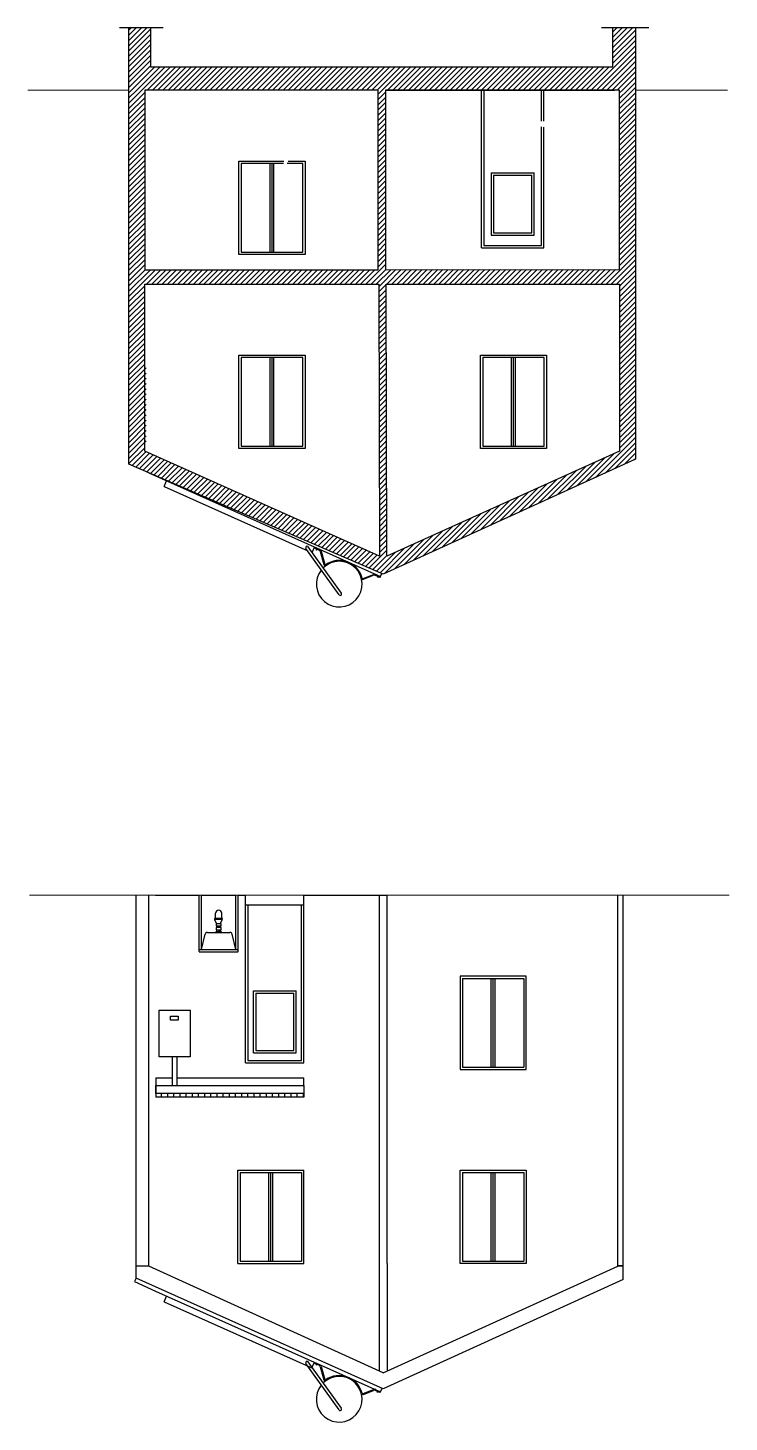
# Model space of a CAD drawing. Header units: metres. Extents: x -1.7 to 60.7, y -1.7 to 73.3.
# Drawn here: x 41.96 to 50.98, y 5.46 to 23.39 of the extents above; entities that cross this region are included whole.
import ezdxf

# ---------------------------------------------------------------- set-up
doc = ezdxf.new("R2010")
doc.units = ezdxf.units.M
doc.header["$LTSCALE"] = 5
doc.header["$MEASUREMENT"] = 0
doc.linetypes.add('TRATTOPUNTO', pattern=[1, 0.5, -0.25, 0, -0.25])
doc.layers.add('A-ELEV-MBE2', color=4, linetype='Continuous', lineweight=25)
doc.layers.add('linea_terra', color=160, linetype='Continuous', lineweight=18)
for name, color, linetype in [('campitura', 253, 'Continuous'), ('muro sezione', 10, 'Continuous'), ('porte_finestre', 80, 'Continuous')]:
    doc.layers.add(name, color=color, linetype=linetype)
pattern_1 = [(225, (42.231833, 29.31999), (0.03358757, -0.03358757), [])]

msp = doc.modelspace()

# ---------------------------------------------------------------- hatches: boundary and pattern name
h = msp.add_hatch()
h.set_pattern_fill('LINE', color=256, scale=0.025, angle=90, style=0)
h.set_pattern_definition([(270, (-414.07772, 37.06907), (0.079375, 1e-17), [])])
h.paths.add_polyline_path([(43.608, 9.635), (45.51, 9.635), (45.51, 9.685), (43.608, 9.685)])
at = {"layer": 'campitura'}
h = msp.add_hatch(dxfattribs=at)
h.set_pattern_fill('ANSI31', color=256, scale=0.38)
h.set_pattern_definition(pattern_1)
h.paths.add_polyline_path([(43.258, 22.588), (43.45, 22.588), (43.462, 22.588), (46.462, 22.588), (46.557, 22.588), (49.569, 22.588), (49.773, 22.588), (49.773, 22.888), (49.773, 23.388), (49.482, 23.388), (49.482, 22.888), (43.536, 22.888), (43.536, 23.388), (43.258, 23.388), (43.258, 22.888)])
h = msp.add_hatch(dxfattribs=at)
h.set_pattern_fill('ANSI31', color=256, scale=0.38)
h.set_pattern_definition(pattern_1)
h.paths.add_polyline_path([(43.258, 17.778), (46.53, 16.363), (49.773, 17.84), (49.773, 22.588), (49.569, 22.588), (49.569, 20.282), (46.557, 20.278), (46.557, 22.588), (46.462, 22.588), (46.462, 20.278), (43.462, 20.278), (43.462, 22.588), (43.258, 22.588)])
h.paths.add_polyline_path([(43.462, 20.093), (43.507, 20.093), (46.472, 20.093), (46.482, 16.593), (43.462, 17.945)], flags=16)
h.paths.add_polyline_path([(43.507, 19.903), (45.507, 19.903), (45.507, 20.093), (45.552, 20.093), (45.552, 19.713), (45.507, 19.713), (45.507, 19.578), (44.08, 19.578), (44.08, 19.574, -0.414214), (44.01, 19.504), (43.65, 19.504, -0.414214), (43.58, 19.574), (43.58, 19.578), (43.507, 19.578)], flags=0)
h.paths.add_polyline_path([(43.462, 19.018), (43.482, 19.018), (43.482, 18.018), (43.462, 18.018)], flags=16)
h.paths.add_polyline_path([(44.674, 19.178), (45.524, 19.178), (45.524, 17.978), (44.674, 17.978)], flags=0)
h.paths.add_polyline_path([(44.704, 19.148), (45.494, 19.148), (45.494, 18.008), (44.704, 18.008)], flags=0)
h.paths.add_polyline_path([(46.083, 20.093), (46.235, 20.093), (46.235, 20.073), (46.169, 20.073), (46.169, 18.803), (46.314, 18.803), (46.314, 18.493), (46.004, 18.493), (46.004, 18.803), (46.149, 18.803), (46.149, 20.073), (46.083, 20.073)], flags=0)
h.paths.add_polyline_path([(46.567, 20.093), (49.569, 20.093), (49.569, 20.093), (49.569, 18.623), (49.569, 17.945), (46.577, 16.593)], flags=16)
h.paths.add_polyline_path([(46.697, 20.093), (47.007, 20.093), (47.057, 19.627), (47.057, 19.583), (46.862, 19.583), (46.862, 19.553), (46.842, 19.553), (46.842, 19.583), (46.647, 19.583), (46.647, 19.627)], flags=0)
h.paths.add_polyline_path([(49.419, 19.292), (49.467, 19.292, 0.38749), (49.511, 19.333), (49.374, 19.333, 0.385271)], flags=0)
h.paths.add_polyline_path([(47.144, 19.443), (47.224, 19.443), (47.225, 19.933), (47.235, 19.933), (47.236, 20.053), (47.23, 20.053), (47.23, 20.093), (47.262, 20.093), (47.262, 20.053), (47.256, 20.053), (47.256, 19.933), (47.266, 19.933), (47.264, 19.453), (47.509, 19.453), (47.509, 20.093), (47.549, 20.093), (47.549, 19.773), (47.801, 19.773), (47.801, 20.093), (47.841, 20.093), (47.841, 19.773), (48.069, 19.773), (48.069, 20.093), (48.109, 20.093), (48.109, 19.773), (48.361, 19.773), (48.361, 20.093), (48.401, 20.093), (48.401, 19.453), (48.624, 19.453), (48.624, 19.546, -0.336615), (48.591, 19.59), (48.591, 19.59, 0.336193), (48.624, 19.546), (48.624, 19.547), (48.631, 19.703), (48.631, 19.703, 0.382624), (48.591, 19.658), (48.591, 19.658, -0.336614), (48.624, 19.701), (48.624, 19.933), (48.629, 20.053), (48.628, 20.053), (48.628, 20.093), (48.66, 20.093), (48.66, 20.053), (48.654, 20.023), (49.483, 20.023), (49.492, 20.093), (49.502, 20.093), (49.454, 19.713), (49.454, 19.703), (49.524, 19.333), (49.514, 19.333), (49.37, 19.334, -0.309851), (49.328, 19.306), (48.686, 19.307, -0.35475), (48.642, 19.343), (48.631, 19.343), (48.631, 19.413), (48.401, 19.413), (48.401, 19.293), (48.109, 19.293), (47.509, 19.293), (47.509, 19.413), (47.144, 19.413)], flags=0)
h.paths.add_polyline_path([(47.779, 19.178), (48.629, 19.178), (48.629, 17.978), (47.779, 17.978)], flags=0)
h.paths.add_polyline_path([(47.809, 19.148), (48.599, 19.148), (48.599, 18.008), (47.809, 18.008)], flags=0)
h.paths.add_polyline_path([(48.641, 19.5), (48.641, 19.703), (48.641, 20.013), (48.641, 20.082), (48.654, 20.082), (48.66, 20.082), (48.66, 20.053), (48.641, 20.053), (48.641, 20.013), (49.482, 20.013), (49.443, 19.707), (49.48, 19.511, 0.360911), (49.436, 19.548), (49.404, 19.548), (49.369, 19.547, 0.122537), (49.349, 19.541, 0.138624), (49.325, 19.547), (48.686, 19.545, 0.413266)], flags=0)
h.paths.add_polyline_path([(48.641, 19.713), (48.641, 19.703), (48.665, 19.703), (48.665, 19.713)], flags=0)

# ---------------------------------------------------------------- linework, layer by layer
at = {"linetype": 'TRATTOPUNTO'}
for p, q in [((43.699, 23.388), (43.136, 23.388)), ((49.947, 23.388), (49.338, 23.388))]:
    msp.add_line(p, q, dxfattribs=at)
for p, q in [((45.962, 16.096), (45.536, 16.692)), ((45.991, 16.117), (45.565, 16.713)), ((45.642, 16.699), (45.647, 16.709)), ((45.702, 16.672), (45.642, 16.699)), ((45.665, 16.688), (45.662, 16.682)), ((45.663, 16.681), (45.676, 16.675)), ((45.668, 16.687), (45.665, 16.681)), ((45.674, 16.677), (45.676, 16.683)), ((45.677, 16.676), (45.679, 16.681)), ((45.719, 16.653), (45.766, 16.485)), ((45.73, 16.656), (45.778, 16.488)), ((46.27, 16.307), (46.402, 16.358)), ((46.275, 16.297), (46.406, 16.347)), ((46.49, 16.319), (46.429, 16.346)), ((46.452, 16.335), (46.45, 16.33)), ((46.45, 16.329), (46.464, 16.323)), ((46.455, 16.334), (46.453, 16.328)), ((46.461, 16.325), (46.464, 16.33)), ((46.464, 16.323), (46.467, 16.329)), ((46.49, 16.319), (46.495, 16.33)), ((43.599, 12.235), (44.162, 12.235)), ((44.162, 11.51), (44.162, 12.235)), ((44.192, 12.235), (44.632, 12.235)), ((44.192, 11.535), (44.192, 12.235)), ((44.632, 11.535), (44.632, 12.235)), ((44.662, 12.235), (44.76, 12.235)), ((44.662, 11.51), (44.662, 12.235)), ((44.76, 10.075), (44.76, 12.235)), ((45.51, 11.085), (45.51, 12.235)), ((45.51, 12.235), (46.578, 12.235)), ((46.478, 12.235), (46.478, 9.885)), ((46.578, 9.885), (46.578, 12.235)), ((45.51, 12.105), (44.76, 12.105)), ((44.371, 11.935), (44.371, 12)), ((44.387, 11.867), (44.387, 11.865)), ((44.387, 11.867), (44.437, 11.867)), ((44.387, 11.84), (44.387, 11.817)), ((44.437, 11.867), (44.437, 11.865)), ((44.437, 11.84), (44.437, 11.817)), ((44.453, 11.935), (44.453, 12)), ((44.192, 11.535), (44.238, 11.73)), ((44.268, 11.755), (44.557, 11.755)), ((44.387, 11.787), (44.387, 11.767)), ((44.437, 11.787), (44.437, 11.767)), ((44.632, 11.535), (44.586, 11.73)), ((44.167, 11.535), (44.657, 11.535)), ((44.167, 11.505), (44.657, 11.505)), ((44.662, 11.51), (44.662, 11.53)), ((47.549, 11.16), (48.339, 11.16)), ((47.549, 11.16), (47.549, 10.02)), ((47.919, 10.02), (47.919, 11.16)), ((47.944, 10.02), (47.944, 11.16)), ((47.969, 10.02), (47.969, 11.16)), ((48.339, 11.16), (48.339, 10.02)), ((44.86, 11.005), (45.41, 11.005)), ((44.86, 10.205), (44.86, 11.005)), ((44.89, 10.975), (44.89, 10.235)), ((44.89, 10.975), (45.38, 10.975)), ((45.38, 10.235), (45.38, 10.975)), ((45.41, 10.205), (45.41, 11.005)), ((44.89, 10.235), (45.38, 10.235)), ((44.86, 10.205), (45.41, 10.205)), ((43.603, 9.885), (43.816, 9.885)), ((43.603, 9.885), (43.603, 9.635)), ((43.876, 9.885), (45.51, 9.885)), ((45.51, 9.785), (45.51, 9.885)), ((46.478, 9.885), (46.478, 6.115)), ((46.578, 7.495), (46.578, 9.885)), ((47.549, 10.02), (48.339, 10.02)), ((45.51, 9.635), (43.603, 9.635)), ((44.66, 7.495), (44.66, 8.695)), ((44.66, 8.695), (45.51, 8.695)), ((44.69, 8.665), (45.48, 8.665)), ((44.69, 8.665), (44.69, 7.525)), ((45.06, 7.525), (45.06, 8.665)), ((45.085, 7.525), (45.085, 8.665)), ((45.11, 7.525), (45.11, 8.665)), ((45.48, 8.665), (45.48, 7.525)), ((45.51, 7.495), (45.51, 8.695)), ((47.549, 8.665), (48.339, 8.665)), ((47.549, 8.665), (47.549, 7.525)), ((47.919, 7.525), (47.919, 8.665)), ((47.944, 7.525), (47.944, 8.665)), ((47.969, 7.525), (47.969, 8.665)), ((48.339, 8.665), (48.339, 7.525)), ((43.513, 7.464), (43.351, 7.464)), ((44.66, 7.495), (45.51, 7.495)), ((44.69, 7.525), (45.48, 7.525)), ((47.549, 7.525), (48.339, 7.525)), ((49.615, 7.465), (49.544, 7.465)), ((49.615, 7.464), (49.544, 7.464)), ((49.615, 7.465), (49.545, 7.465)), ((49.615, 7.464), (49.545, 7.464)), ((43.35, 7.308), (43.33, 7.263)), ((46.53, 5.885), (43.599, 7.197)), ((49.615, 7.29), (46.53, 5.885)), ((45.962, 5.613), (45.535, 6.209)), ((45.991, 5.634), (45.564, 6.23)), ((45.641, 6.216), (45.646, 6.226)), ((45.702, 6.188), (45.641, 6.216)), ((45.664, 6.205), (45.662, 6.199)), ((45.662, 6.198), (45.675, 6.192)), ((45.667, 6.203), (45.665, 6.198)), ((45.673, 6.194), (45.676, 6.2)), ((45.676, 6.193), (45.679, 6.198)), ((45.718, 6.169), (45.766, 6.002)), ((45.729, 6.173), (45.777, 6.005)), ((46.27, 5.824), (46.402, 5.875)), ((46.274, 5.813), (46.406, 5.864)), ((46.49, 5.836), (46.429, 5.863)), ((46.452, 5.852), (46.449, 5.847)), ((46.449, 5.846), (46.463, 5.84)), ((46.455, 5.851), (46.452, 5.845)), ((46.461, 5.841), (46.463, 5.847)), ((46.464, 5.84), (46.466, 5.846)), ((46.49, 5.836), (46.494, 5.846))]:
    msp.add_line(p, q)
for points in [[(43.513, 17.664), (46.495, 16.33)], [(43.712, 17.488), (43.744, 17.561)], [(43.712, 17.488), (45.558, 16.661)], [(45.616, 16.641), (45.647, 16.709)], [(46.495, 16.33), (46.51, 16.371)], [(43.599, 7.197), (43.35, 7.308), (43.351, 12.234)], [(46.529, 6.092), (43.513, 7.464), (43.513, 12.234)], [(46.529, 6.092), (49.545, 7.464), (49.545, 12.234)], [(49.615, 7.29), (49.615, 12.234)], [(44.76, 10.075), (44.76, 10.075), (45.51, 10.075), (45.51, 12.105)], [(44.79, 12.105), (44.79, 10.105), (45.48, 10.105), (45.48, 12.105)], [(44.387, 11.867), (44.365, 11.918), (44.365, 11.923), (44.365, 11.923)], [(44.437, 11.867), (44.459, 11.918), (44.459, 11.923), (44.459, 11.923)], [(44.38, 11.76), (44.383, 11.767), (44.412, 11.767)], [(44.444, 11.76), (44.441, 11.767), (44.412, 11.767)], [(48.369, 9.99), (48.369, 11.19), (47.519, 11.19), (47.519, 9.99), (48.369, 9.99)], [(44.046, 10.155), (43.646, 10.155), (43.646, 10.755), (44.046, 10.755), (44.046, 10.155)], [(43.893, 10.626), (43.793, 10.626), (43.793, 10.676), (43.893, 10.676), (43.893, 10.626)], [(43.816, 10.155), (43.816, 9.785)], [(43.876, 10.155), (43.876, 9.785)], [(45.51, 9.684), (43.603, 9.684), (43.603, 9.785), (45.51, 9.785)], [(45.51, 9.785), (45.51, 9.635)], [(48.369, 7.495), (47.519, 7.495), (47.519, 8.695), (48.369, 8.695), (48.369, 7.495)], [(46.578, 7.495), (46.578, 6.123)], [(43.33, 7.263), (43.599, 7.142)], [(43.599, 7.142), (46.494, 5.846)], [(43.711, 7.004), (43.744, 7.077)], [(43.711, 7.004), (45.613, 6.153)], [(45.613, 6.153), (45.646, 6.226)], [(46.494, 5.846), (46.515, 5.892)]]:
    msp.add_lwpolyline(points)
for points in [[(44.361, 11.923), (44.463, 11.923), (44.463, 11.935), (44.361, 11.935)], [(44.381, 11.84), (44.443, 11.84), (44.443, 11.865), (44.381, 11.865)], [(44.375, 11.755), (44.449, 11.755), (44.449, 11.76), (44.375, 11.76)], [(44.381, 11.787), (44.443, 11.787), (44.443, 11.817), (44.381, 11.817)]]:
    msp.add_lwpolyline(points, close=True)
for centre, radius, start, end in [((45.55, 16.703), 0.0178, 34.92, 215.8899), ((45.663, 16.682), 0.000537, 155.8899, 245.8899), ((45.665, 16.688), 0.000537, 65.8899, 155.8899), ((45.666, 16.681), 0.000537, 155.8899, 245.8899), ((45.665, 16.681), 0.000537, 245.8899, 335.8899), ((45.668, 16.686), 0.000537, 65.8899, 155.8899), ((45.667, 16.687), 0.000537, 335.8899, 65.8899), ((45.673, 16.677), 0.000537, 245.8899, 335.8899), ((45.674, 16.677), 0.000537, 155.8899, 245.8899), ((45.676, 16.683), 0.000537, 335.8899, 65.8899), ((45.677, 16.683), 0.000537, 65.8899, 155.8899), ((45.679, 16.682), 0.000537, 335.8899, 65.8899), ((45.69, 16.644), 0.0414, 15.8899, 65.8899), ((45.964, 16.233), 0.294, 141.5627, 134.4316), ((45.676, 16.676), 0.000537, 245.8899, 335.8899), ((45.69, 16.644), 0.0298, 15.8899, 65.8899), ((45.964, 16.233), 0.305, 15.1144, 124.6497), ((45.786, 16.492), 0.0208, 200.0085, 300.1106), ((45.786, 16.492), 0.00926, 206.3771, 297.6917), ((46.417, 16.319), 0.0414, 65.8899, 110.8899), ((46.417, 16.319), 0.0298, 65.8899, 110.8899), ((46.45, 16.329), 0.000537, 155.8899, 245.8899), ((46.453, 16.335), 0.000537, 65.8899, 155.8899), ((46.452, 16.329), 0.000537, 245.8899, 335.8899), ((46.453, 16.328), 0.000537, 155.8899, 245.8899), ((46.455, 16.334), 0.000537, 335.8899, 65.8899), ((46.456, 16.334), 0.000537, 65.8899, 155.8899), ((46.462, 16.324), 0.000537, 155.8899, 245.8899), ((46.461, 16.325), 0.000537, 245.8899, 335.8899), ((46.464, 16.33), 0.000537, 65.8899, 155.8899), ((46.463, 16.331), 0.000537, 335.8899, 65.8899), ((46.464, 16.323), 0.000537, 245.8899, 335.8899), ((46.466, 16.329), 0.000537, 335.8899, 65.8899), ((46.267, 16.316), 0.0208, 199.8049, 290.8899), ((46.267, 16.316), 0.00927, 202.5682, 290.8607), ((45.977, 16.107), 0.0178, 215.2816, 36.4982), ((44.412, 12), 0.0409, 0, 180), ((44.268, 11.725), 0.03, 90, 170.5377), ((44.557, 11.725), 0.03, 9.4623, 90), ((44.167, 11.53), 0.005, 90, 180), ((44.167, 11.51), 0.005, 180, 270), ((44.657, 11.53), 0.005, 0, 90), ((44.657, 11.51), 0.005, 270, 0), ((45.55, 6.22), 0.0178, 34.92, 215.8899), ((45.662, 6.199), 0.000537, 155.8899, 245.8899), ((45.665, 6.205), 0.000537, 65.8899, 155.8899), ((45.664, 6.198), 0.000537, 245.8899, 335.8899), ((45.665, 6.197), 0.000537, 155.8899, 245.8899), ((45.668, 6.203), 0.000537, 65.8899, 155.8899), ((45.667, 6.204), 0.000537, 335.8899, 65.8899), ((45.672, 6.194), 0.000537, 245.8899, 335.8899), ((45.673, 6.194), 0.000537, 155.8899, 245.8899), ((45.675, 6.2), 0.000537, 335.8899, 65.8899), ((45.675, 6.193), 0.000537, 245.8899, 335.8899), ((45.676, 6.199), 0.000537, 65.8899, 155.8899), ((45.678, 6.199), 0.000537, 335.8899, 65.8899), ((45.69, 6.161), 0.0298, 15.8899, 65.8899), ((45.69, 6.161), 0.0414, 15.8899, 65.8899), ((45.963, 5.75), 0.294, 141.5627, 134.4316), ((45.785, 6.009), 0.0208, 200.0085, 300.1106), ((45.785, 6.009), 0.00926, 206.3771, 297.6917), ((45.963, 5.75), 0.305, 15.1144, 124.6497), ((46.266, 5.833), 0.0208, 199.8049, 290.8899), ((46.266, 5.833), 0.00927, 202.5682, 290.8607), ((46.416, 5.836), 0.0414, 65.8899, 110.8899), ((46.416, 5.836), 0.0298, 65.8899, 110.8899), ((46.45, 5.846), 0.000537, 155.8899, 245.8899), ((46.452, 5.845), 0.000537, 245.8899, 335.8899), ((46.452, 5.852), 0.000537, 65.8899, 155.8899), ((46.453, 5.845), 0.000537, 155.8899, 245.8899), ((46.454, 5.851), 0.000537, 335.8899, 65.8899), ((46.455, 5.851), 0.000537, 65.8899, 155.8899), ((46.46, 5.842), 0.000537, 245.8899, 335.8899), ((46.461, 5.841), 0.000537, 155.8899, 245.8899), ((46.463, 5.847), 0.000537, 335.8899, 65.8899), ((46.464, 5.847), 0.000537, 65.8899, 155.8899), ((46.463, 5.84), 0.000537, 245.8899, 335.8899), ((46.466, 5.846), 0.000537, 335.8899, 65.8899), ((45.976, 5.623), 0.0178, 215.2816, 36.4982)]:
    msp.add_arc(centre, radius, start, end)
at = {"layer": 'A-ELEV-MBE2'}
msp.add_lwpolyline([(46.557, 22.588), (49.504, 22.588)], dxfattribs=at)
at = {"layer": 'linea_terra'}
for p, q in [((41.959, 22.588), (43.258, 22.588)), ((49.773, 22.588), (50.959, 22.588)), ((41.978, 12.235), (50.978, 12.235))]:
    msp.add_line(p, q, dxfattribs=at)
at = {"layer": 'muro sezione'}
for p, q in [((43.258, 22.888), (43.258, 23.388)), ((43.536, 23.388), (43.536, 22.888)), ((49.482, 22.888), (49.482, 23.388)), ((49.773, 23.388), (49.773, 22.888)), ((43.258, 17.778), (43.258, 22.588)), ((46.462, 22.588), (43.462, 22.588)), ((43.462, 22.588), (43.462, 20.278)), ((46.462, 20.278), (46.462, 22.588)), ((49.569, 22.588), (46.557, 22.588)), ((46.557, 22.588), (46.557, 20.278)), ((49.569, 20.282), (49.569, 22.588)), ((49.773, 22.588), (49.773, 22.588)), ((49.773, 22.588), (49.773, 17.84)), ((43.462, 20.278), (46.462, 20.278)), ((46.557, 20.278), (49.569, 20.282)), ((46.53, 16.363), (43.258, 17.778)), ((49.773, 17.84), (46.53, 16.363))]:
    msp.add_line(p, q, dxfattribs=at)
for points in [[(43.258, 22.588), (43.258, 22.888)], [(43.536, 22.888), (49.482, 22.888)], [(49.773, 22.888), (49.773, 22.588)], [(46.472, 20.093), (46.482, 16.593), (43.462, 17.945), (43.462, 20.093), (46.472, 20.093)], [(46.567, 20.093), (49.569, 20.093), (49.569, 17.945), (46.577, 16.593), (46.567, 20.093)]]:
    msp.add_lwpolyline(points, dxfattribs=at)
at = {"layer": 'porte_finestre'}
for p, q in [((47.794, 20.558), (47.794, 22.588)), ((47.824, 22.588), (47.824, 20.588)), ((48.564, 22.187), (48.564, 22.588)), ((48.594, 22.187), (48.594, 22.588)), ((48.564, 20.588), (48.564, 22.115)), ((48.594, 20.558), (48.594, 22.112)), ((45.074, 20.503), (45.074, 21.643)), ((45.099, 20.503), (45.099, 21.643)), ((45.124, 20.503), (45.124, 21.643)), ((47.919, 21.523), (47.919, 20.723)), ((47.919, 21.523), (48.469, 21.523)), ((48.469, 20.723), (48.469, 21.523)), ((47.949, 21.493), (47.949, 20.753)), ((47.949, 21.493), (48.439, 21.493)), ((48.439, 20.753), (48.439, 21.493)), ((47.919, 20.723), (48.469, 20.723)), ((47.949, 20.753), (48.439, 20.753)), ((47.794, 20.558), (48.594, 20.558)), ((47.824, 20.588), (48.564, 20.588)), ((47.844, 20.558), (47.844, 20.558)), ((45.074, 18.008), (45.074, 19.148)), ((45.099, 18.008), (45.099, 19.148)), ((45.124, 18.008), (45.124, 19.148)), ((48.179, 18.008), (48.179, 19.148)), ((48.204, 18.008), (48.204, 19.148)), ((48.229, 18.008), (48.229, 19.148))]:
    msp.add_line(p, q, dxfattribs=at)
for points in [[(45.306, 21.673), (45.524, 21.673), (45.524, 20.473), (44.674, 20.473), (44.674, 21.673), (45.251, 21.673)], [(45.247, 21.643), (44.704, 21.643), (44.704, 20.503), (45.494, 20.503), (45.494, 21.643), (45.293, 21.643)]]:
    msp.add_lwpolyline(points, dxfattribs=at)
for points in [[(45.524, 17.978), (44.674, 17.978), (44.674, 19.178), (45.524, 19.178)], [(45.494, 19.148), (44.704, 19.148), (44.704, 18.008), (45.494, 18.008)], [(48.629, 17.978), (47.779, 17.978), (47.779, 19.178), (48.629, 19.178)], [(48.599, 19.148), (47.809, 19.148), (47.809, 18.008), (48.599, 18.008)]]:
    msp.add_lwpolyline(points, close=True, dxfattribs=at)

doc.saveas('drawing.dxf')
